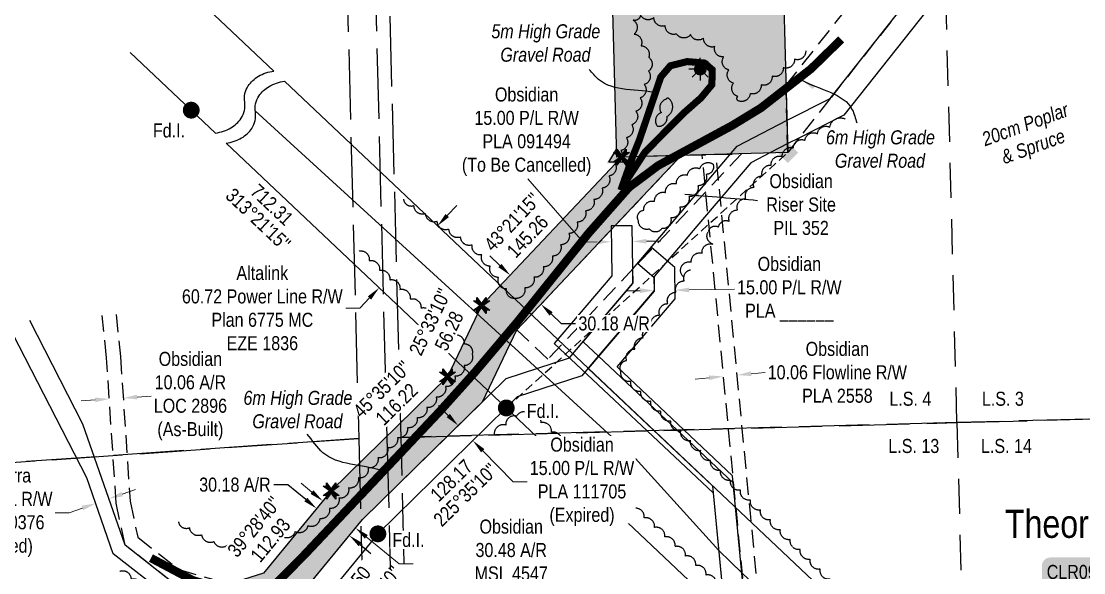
# Model space of a CAD drawing. Extents: x 623434 to 628962, y 5837704 to 5842259.
# Drawn here: x 625629 to 626386, y 5838649 to 5839041 of the extents above; entities that cross this region are included whole.
import ezdxf
from ezdxf.enums import TextEntityAlignment as Align

# ---------------------------------------------------------------- set-up
doc = ezdxf.new("R2010")
doc.units = 0
doc.header["$LTSCALE"] = 5
for name, pattern in [('0', [1, 1, 0]), ('foc-ACCESSROAD', [3.75, 2.5, -1.25]), ('foc-LSD', [8, 5, -3]), ('foc-TIELINE', [1.875, 1.25, -0.625]), ('foc-UNSURVEYED', [12.5, 10, -2.5])]:
    doc.linetypes.add(name, pattern=pattern)
for name, color, linetype, lineweight in [('AS-GENERAL', 48, 'Continuous', 18), ('C-AR-T', 13, 'Continuous', 9), ('C-FLOWLINE-T', 13, 'Continuous', 9), ('C-RW-T', 13, 'Continuous', 9), ('C-WS-T', 13, 'Continuous', 9), ('F-RW-T', 190, 'Continuous', 9)]:
    doc.layers.add(name, color=color, linetype=linetype, lineweight=lineweight)
for name, color, linetype in [('AS-POWER', 104, 'foc-POWER'), ('AS-ROADS', 254, 'Continuous'), ('AS-SURFACE IMPACT', 7, 'Continuous'), ('C-AR', 13, 'foc-ACCESSROAD'), ('C-RW', 13, 'Continuous'), ('C-SYMBOL', 7, 'Continuous'), ('C-WS', 13, 'foc-ACCESSROAD'), ('C-WS-S', 13, 'Continuous'), ('F-RW', 190, 'Continuous'), ('L-BD', 7, 'Continuous'), ('L-MON', 1, 'Continuous'), ('L-SECTION-LSD', 7, 'foc-LSD'), ('L-TIE', 7, 'foc-TIELINE'), ('L-USEC', 7, 'foc-UNSURVEYED'), ('P-PROPOSED', 10, 'Continuous'), ('P-PROPOSED-H', 21, 'Continuous'), ('P-TXT', 4, 'Continuous'), ('T-BUSH', 110, '0'), ('T-BUSH-T', 110, 'Continuous')]:
    doc.layers.add(name, color=color, linetype=linetype)
doc.styles.add('100L', font='ARIALN.TTF', dxfattribs={"height": 11})
doc.styles.add('175L', font='ARIALN.TTF', dxfattribs={"height": 20})
doc.styles.add('80', font='ARIALN.TTF', dxfattribs={"height": 10})
doc.styles.add('80CG', font='ARIALN.TTF', dxfattribs={"height": 10})
doc.styles.add('80L', font='ARIALN.TTF', dxfattribs={"height": 10})
doc.styles.add('80LS', font='ARIALNI.TTF', dxfattribs={"height": 10})
doc.styles.add('foc-LtypeFont', font='ARIALN.TTF', dxfattribs={"height": 7.35})
doc.linetypes.add('foc-POWER', pattern='A,6,-1,["P",foc-LtypeFont,S=0.2,R=0,X=-0.625,Y=-0.75],-1.24,4', length=12.24)
doc.dimstyles.new('Compass 5 000', dxfattribs={"dimscale": 5, "dimtxt": 9, "dimasz": 2, "dimexe": 0.2, "dimexo": 0.0625, "dimgap": 0.5, "dimtad": 0, "dimtih": 1, "dimtoh": 1, "dimzin": 0, "dimdsep": 46, "dimtxsty": '80CG', "dimcen": 0.1, "dimse1": 1, "dimse2": 1, "dimclrd": 256, "dimclrt": 256, "dimaunit": 1, "dimadec": 4, "dimazin": 0, "dimtfac": 0.06, "dimtofl": 0, "dimtmove": 0, "dimatfit": 1, "dimfxl": 0.2, "dimtolj": 1, "dimtzin": 0, "dimlwd": -1, "dimarcsym": 0})

# ---------------------------------------------------------------- blocks, each defined once
blk = doc.blocks.new('*U665')
h = blk.add_hatch(color=255)
edge = h.paths.add_edge_path()
edge.add_line((-146.5, -45.5), (146.5, -45.5))
edge.add_arc((146.5, -39.5), 6, 270, 360)
edge.add_line((152.5, -39.5), (152.5, 38))
edge.add_arc((146.5, 38), 6, 0, 90)
edge.add_line((146.5, 44), (-146.5, 44))
edge.add_arc((-146.5, 38), 6, 90, 180)
edge.add_line((-152.5, 38), (-152.5, -39.5))
edge.add_arc((-146.5, -39.5), 6, 180, 270)
at = {"color": 44, "flags": 128}
blk.add_lwpolyline([(-146.5, -45.5, 3, 3, 0), (146.5, -45.5, 3, 3, 0.414214), (152.5, -39.5, 3, 3, 0), (152.5, 38, 3, 0, 0.414214), (146.5, 44, 0, 0, 0), (-146.5, 44, 0, 0, 0.414214), (-152.5, 38, 0, 0, 0), (-152.5, -39.5, 0, 3, 0.414214)], format="xyseb", close=True, dxfattribs=at)
at = {"color": 44, "style": '80'}
blk.add_attdef('ENTER_TEXT_001', (-35.99, -5), '', height=10, dxfattribs=at)
blk = doc.blocks.new('*D677')
at = {"layer": 'C-FLOWLINE-T', "transparency": 16777216}
for p, q in [((626149.18, 5838790.21), (626159.13, 5838791.16)), ((626119.26, 5838787.34), (626109.3, 5838786.39))]:
    blk.add_line(p, q, dxfattribs=at)
for points in [[(626149.02, 5838791.87), (626149.34, 5838788.55), (626139.22, 5838789.25)], [(626119.1, 5838789), (626119.41, 5838785.68), (626129.21, 5838788.29)]]:
    blk.add_solid(points, dxfattribs=at)
at = {"layer": 'C-FLOWLINE-T', "transparency": 16777216, "insert": (626210.63, 5838791.16), "char_height": 10, "attachment_point": 5, "style": '80CG'}
blk.add_mtext('\\A1;Obsidian\\P10.06 Flowline R/W\\PPLA 2558', dxfattribs=at)
blk = doc.blocks.new('*D681')
at = {"layer": 'C-RW-T', "transparency": 16777216}
for p, q in [((626104.95, 5838849.84), (626137.31, 5838850.3)), ((626069.96, 5838849.35), (626059.96, 5838849.21))]:
    blk.add_line(p, q, dxfattribs=at)
for points in [[(626069.93, 5838851.01), (626069.98, 5838847.68), (626079.96, 5838849.49)], [(626104.92, 5838851.51), (626104.97, 5838848.17), (626094.95, 5838849.7)]]:
    blk.add_solid(points, dxfattribs=at)
at = {"layer": 'C-RW-T', "transparency": 16777216, "insert": (626176.4, 5838850.3), "char_height": 10, "attachment_point": 5, "style": '80CG'}
blk.add_mtext('\\A1;Obsidian\\P15.00 P/L R/W\\PPLA ______', dxfattribs=at)
blk = doc.blocks.new('fdia')
at = {"color": 255, "const_width": 1}
blk.add_lwpolyline([(-0.5, 0, 1), (0.5, 0, 1)], format="xyb", close=True, dxfattribs=at)
blk = doc.blocks.new('Fdiaa')
blk.add_blockref('fdia', (0, 0))
blk = doc.blocks.new('fdib')
at = {"color": 1, "const_width": 1.6}
blk.add_lwpolyline([(-0.4, 0, 1), (0.4, 0, 1)], format="xyb", close=True, dxfattribs=at)
at = {"color": 1}
blk.add_circle((0, 0), 0.8, dxfattribs=at)
blk = doc.blocks.new('Fdibb')
blk.add_blockref('fdib', (0, 0))
blk = doc.blocks.new('fdicc')
for name in ['Fdibb', 'Fdiaa']:
    blk.add_blockref(name, (0, 0))
blk = doc.blocks.new('FDI')
blk.add_blockref('fdicc', (0, 0))
blk = doc.blocks.new('TRIA')
blk.add_hatch(color=255).paths.add_polyline_path([(-0.04, 1.52), (-1.47, -0.87), (1.39, -0.87)])
blk = doc.blocks.new('TRIAA')
blk.add_blockref('TRIA', (0, 0))
blk = doc.blocks.new('TRIB')
at = {"color": 1}
blk.add_lwpolyline([(-1.12, -0.67), (-0.04, 1.13), (1.04, -0.67)], close=True, dxfattribs=at)
blk = doc.blocks.new('TRIBB')
blk.add_blockref('TRIB', (0, 0))
blk = doc.blocks.new('TRICC')
for name in ['TRIAA', 'TRIBB']:
    blk.add_blockref(name, (0, 0))
blk = doc.blocks.new('plspike')
blk.add_blockref('TRICC', (0, 0))
blk = doc.blocks.new('SMONA')
blk.add_hatch(color=255).paths.add_polyline_path([(0, -1.49), (1.49, 0), (0, 1.49), (-1.49, 0)])
blk = doc.blocks.new('SMONAA')
blk.add_blockref('SMONA', (0, 0))
blk = doc.blocks.new('SMONB')
at = {"color": 1}
blk.add_solid([(0, 1.2), (1.2, 0), (-1.2, 0), (0, -1.2)], dxfattribs=at)
blk = doc.blocks.new('SMONBB')
blk.add_blockref('SMONB', (0, 0))
blk = doc.blocks.new('SMONCC')
for name in ['SMONAA', 'SMONBB']:
    blk.add_blockref(name, (0, 0))
blk = doc.blocks.new('FDIBAR')
blk.add_blockref('SMONCC', (0, 0))
blk = doc.blocks.new('GAS')
h = blk.add_hatch(color=255)
h.dxf.hatch_style = 1
edge = h.paths.add_edge_path()
edge.add_arc((0, 0), 0.9, 0, 360)
for p, q in [((0, 0.81), (0, 1.62)), ((-0.81, 0), (-1.62, 0)), ((-0.57, 0.57), (-1.14, 1.14)), ((0.57, 0.57), (1.14, 1.14)), ((1.62, 0), (0.81, 0)), ((-0.57, -0.57), (-1.14, -1.14)), ((0, -0.81), (0, -1.62)), ((1.14, -1.14), (0.57, -0.57))]:
    blk.add_line(p, q)
blk.add_circle((0, 0), 0.8)
blk = doc.blocks.new('*D692')
at = {"layer": 'F-RW-T', "transparency": 16777216}
for p, q in [((625932.5, 5838902.83), (625939.36, 5838910.1)), ((625877.1, 5838844.15), (625870.23, 5838836.88)), ((625870.23, 5838836.88), (625860.23, 5838836.88))]:
    blk.add_line(p, q, dxfattribs=at)
for points in [[(625931.29, 5838903.97), (625933.71, 5838901.68), (625925.63, 5838895.56)], [(625875.89, 5838845.29), (625878.31, 5838843.01), (625883.96, 5838851.42)]]:
    blk.add_solid(points, dxfattribs=at)
at = {"layer": 'F-RW-T', "transparency": 16777216, "insert": (625800.69, 5838836.88), "char_height": 10, "attachment_point": 5, "style": '80CG', "bg_fill": 3, "box_fill_scale": 1.1, "bg_fill_color": 256, "bg_fill_true_color": 13158600, "bg_fill_transparency": 0}
blk.add_mtext('\\A1;Altalink\\P60.72 Power Line R/W\\PPlan 6775 MC\\PEZE 1836', dxfattribs=at)
blk = doc.blocks.new('*D694')
at = {"layer": 'C-AR-T', "transparency": 16777216}
for p, q in [((625711.51, 5838773.6), (625721.49, 5838774.26)), ((625681.58, 5838771.59), (625671.6, 5838770.93))]:
    blk.add_line(p, q, dxfattribs=at)
for points in [[(625711.4, 5838775.26), (625711.62, 5838771.93), (625701.53, 5838772.93)], [(625681.47, 5838773.26), (625681.69, 5838769.93), (625691.56, 5838772.26)]]:
    blk.add_solid(points, dxfattribs=at)
at = {"layer": 'C-AR-T', "transparency": 16777216, "insert": (625749.42, 5838774.26), "char_height": 10, "attachment_point": 5, "style": '80CG', "bg_fill": 3, "box_fill_scale": 1.1, "bg_fill_color": 256, "bg_fill_true_color": 13158600, "bg_fill_transparency": 0}
blk.add_mtext('\\A1;Obsidian\\P10.06 A/R\\PLOC 2896\\P(As-Built)', dxfattribs=at)
blk = doc.blocks.new('*D695')
at = {"layer": 'F-RW-T', "transparency": 16777216}
for p, q in [((625700.73, 5838704.46), (625710.17, 5838707.76)), ((625662.97, 5838691.27), (625652.97, 5838691.27)), ((625672.41, 5838694.57), (625662.97, 5838691.27))]:
    blk.add_line(p, q, dxfattribs=at)
for points in [[(625700.18, 5838706.03), (625701.28, 5838702.89), (625691.29, 5838701.16)], [(625671.86, 5838696.15), (625672.96, 5838693), (625681.85, 5838697.87)]]:
    blk.add_solid(points, dxfattribs=at)
at = {"layer": 'F-RW-T', "transparency": 16777216, "insert": (625613.89, 5838691.27), "char_height": 10, "attachment_point": 5, "style": '80CG'}
blk.add_mtext('\\A1;Bonterra\\P10.00 P/L R/W\\PPLA 110376\\P(Expired)', dxfattribs=at)
blk = doc.blocks.new('*D737')
at = {"layer": 'C-RW-T', "transparency": 16777216}
for p, q in [((625933.26, 5838760.45), (625926.26, 5838767.6)), ((625957.81, 5838735.39), (625979.51, 5838713.24)), ((625979.51, 5838713.24), (625989.51, 5838713.24))]:
    blk.add_line(p, q, dxfattribs=at)
for points in [[(625934.45, 5838761.62), (625932.07, 5838759.29), (625940.26, 5838753.31)], [(625959, 5838736.56), (625956.62, 5838734.23), (625950.82, 5838742.53)]]:
    blk.add_solid(points, dxfattribs=at)
at = {"layer": 'C-RW-T', "transparency": 16777216, "insert": (626028.6, 5838713.24), "char_height": 10, "attachment_point": 5, "style": '80CG', "bg_fill": 3, "box_fill_scale": 1.1, "bg_fill_color": 256, "bg_fill_true_color": 13158600, "bg_fill_transparency": 0}
blk.add_mtext('\\A1;Obsidian\\P15.00 P/L R/W\\PPLA 111705\\P(Expired)', dxfattribs=at)
blk = doc.blocks.new('TEMP')
h = blk.add_hatch(color=255)
h.dxf.hatch_style = 1
h.paths.add_polyline_path([(0, 0.25), (-0.67, 1.15), (-0.67, 0.67), (-1.15, 0.67), (-0.25, 0), (-1.15, -0.67), (-0.67, -0.67), (-0.67, -1.15), (0, -0.25), (0.67, -1.15), (0.67, -0.67), (1.15, -0.67), (0.25, 0), (1.15, 0.67), (0.67, 0.67), (0.67, 1.15)])
h.paths.add_polyline_path([(0.57, 0.85), (0.57, 0.57), (0.85, 0.57), (0.08, 0), (0.85, -0.57), (0.57, -0.57), (0.57, -0.85), (0, -0.08), (-0.57, -0.85), (-0.57, -0.57), (-0.85, -0.57), (-0.08, 0), (-0.85, 0.57), (-0.57, 0.57), (-0.57, 0.85), (0, 0.08)], flags=16)
h = blk.add_hatch(color=1)
h.dxf.hatch_style = 1
h.paths.add_polyline_path([(0, 0.08), (-0.57, 0.85), (-0.57, 0.57), (-0.85, 0.57), (-0.08, 0), (-0.85, -0.57), (-0.57, -0.57), (-0.57, -0.85), (0, -0.08), (0.57, -0.85), (0.57, -0.57), (0.85, -0.57), (0.08, 0), (0.85, 0.57), (0.57, 0.57), (0.57, 0.85)])
at = {"color": 1}
for p, q in [((-0.08, 0), (0.08, 0)), ((0, 0.08), (0, -0.08))]:
    blk.add_line(p, q, dxfattribs=at)
at = {"color": 255, "flags": 128}
blk.add_lwpolyline([(-0.25, 0), (-1.15, 0.67), (-0.67, 0.67), (-0.67, 1.15), (0, 0.25), (0.67, 1.15), (0.67, 0.67), (1.15, 0.67), (0.25, 0), (1.15, -0.67), (0.67, -0.67), (0.67, -1.15), (0, -0.25), (-0.67, -1.15), (-0.67, -0.67), (-1.15, -0.67)], close=True, dxfattribs=at)
at = {"color": 1, "flags": 128}
blk.add_lwpolyline([(-0.08, 0), (-0.85, 0.57), (-0.57, 0.57), (-0.57, 0.85), (0, 0.08), (0.57, 0.85), (0.57, 0.57), (0.85, 0.57), (0.08, 0), (0.85, -0.57), (0.57, -0.57), (0.57, -0.85), (0, -0.08), (-0.57, -0.85), (-0.57, -0.57), (-0.85, -0.57)], close=True, dxfattribs=at)
blk = doc.blocks.new('*D740')
at = {"layer": 'P-TXT', "transparency": 16777216}
for p, q in [((625970.1, 5838867.24), (625962.83, 5838874.1)), ((626006.58, 5838832.8), (626013.85, 5838825.93)), ((626013.85, 5838825.93), (626023.85, 5838825.93))]:
    blk.add_line(p, q, dxfattribs=at)
for points in [[(625971.24, 5838868.45), (625968.96, 5838866.02), (625977.37, 5838860.37)], [(626007.72, 5838834.01), (626005.43, 5838831.59), (625999.31, 5838839.66)]]:
    blk.add_solid(points, dxfattribs=at)
at = {"layer": 'P-TXT', "transparency": 16777216, "insert": (626051.51, 5838825.93), "char_height": 10, "attachment_point": 5, "style": '80CG', "bg_fill": 3, "box_fill_scale": 1.1, "bg_fill_color": 256, "bg_fill_true_color": 13158600, "bg_fill_transparency": 0}
blk.add_mtext('\\A1;30.18 A/R', dxfattribs=at)
blk = doc.blocks.new('*D741')
at = {"layer": 'P-TXT', "transparency": 16777216}
for p, q in [((625818.84, 5838711.17), (625808.84, 5838711.17)), ((625831.71, 5838700.56), (625818.84, 5838711.17)), ((625870.43, 5838668.67), (625878.15, 5838662.31))]:
    blk.add_line(p, q, dxfattribs=at)
for points in [[(625832.77, 5838701.85), (625830.65, 5838699.28), (625839.43, 5838694.2)], [(625871.49, 5838669.96), (625869.37, 5838667.38), (625862.71, 5838675.03)]]:
    blk.add_solid(points, dxfattribs=at)
at = {"layer": 'P-TXT', "transparency": 16777216, "insert": (625781.17, 5838711.17), "char_height": 10, "attachment_point": 5, "style": '80CG'}
blk.add_mtext('\\A1;30.18 A/R', dxfattribs=at)
blk = doc.blocks.new('*D743')
at = {"layer": 'C-AR-T', "transparency": 16777216}
for p, q in [((625836.1, 5838705.91), (625828.38, 5838712.26)), ((625874.84, 5838674.04), (625898.19, 5838654.84)), ((625898.19, 5838654.84), (625908.19, 5838654.84))]:
    blk.add_line(p, q, dxfattribs=at)
for points in [[(625837.16, 5838707.19), (625835.05, 5838704.62), (625843.83, 5838699.55)], [(625875.9, 5838675.33), (625873.78, 5838672.76), (625867.11, 5838680.4)]]:
    blk.add_solid(points, dxfattribs=at)
at = {"layer": 'C-AR-T', "transparency": 16777216, "insert": (625978.13, 5838654.84), "char_height": 10, "attachment_point": 5, "style": '80CG'}
blk.add_mtext('\\A1;Obsidian\\P30.48 A/R\\PMSL 4547\\P(Expired, To be Cancelled)', dxfattribs=at)

msp = doc.modelspace()

# ---------------------------------------------------------------- hatches: boundary and pattern name
at = {"layer": 'P-PROPOSED-H'}
h = msp.add_hatch(color=256, dxfattribs=at)
h.dxf.hatch_style = 1
h.paths.add_polyline_path([(626050.19, 5839066.038), (626172.05, 5839069.454), (626175.248, 5838947.721), (626053.416, 5838944.303)])
h = msp.add_hatch(color=256, dxfattribs=at)
h.dxf.hatch_style = 1
h.paths.add_polyline_path([(625791.417, 5838636.605), (625823.638, 5838627.587), (625872.022, 5838686.329), (625957.665, 5838770.237), (625982.192, 5838821.537), (626099.314, 5838945.591), (626056.702, 5838944.395), (625957.016, 5838838.81), (625932.749, 5838788.055), (625849.762, 5838706.749), (625801.453, 5838648.098), (625777.487, 5838640.59)])

# ---------------------------------------------------------------- linework, layer by layer
at = {"layer": 'AS-POWER', "flags": 128}
for points in [[(625795.622, 5838977.511), (626066.521, 5838730.102)], [(626066.521, 5838730.102), (626126.075, 5838664.281), (626134.354, 5838656.366), (626142.648, 5838648.518), (626147.256, 5838643.861), (626201.134, 5838593.419), (626344.475, 5838467.409)]]:
    msp.add_lwpolyline(points, dxfattribs=at)
at = {"layer": 'AS-ROADS', "flags": 128}
for points, const_width in [([(626213.384, 5839028.284), (626191.888, 5839007.322), (626156.195, 5838979.498), (626135.748, 5838967.03), (626082.86, 5838938.427), (626062.164, 5838922.97), (626033.329, 5838890.323), (625982.488, 5838827.053), (625952.079, 5838791.111), (625927.383, 5838763.621), (625829.971, 5838660.442), (625810.111, 5838640.532), (625800.394, 5838636.3), (625787.479, 5838635.193), (625767.31, 5838638.334), (625751.186, 5838643.113), (625721.304, 5838658.947)], 5.998), ([(626056.277, 5838920.864), (626064.642, 5838944.647), (626069.326, 5838956.178), (626084.768, 5839001.543), (626091.556, 5839009.464), (626103.645, 5839012.474), (626115.851, 5839011.465), (626121.345, 5839006.71), (626121.225, 5838996.043), (626113.381, 5838986.601), (626101.012, 5838975.743), (626073.44, 5838947.936), (626059.339, 5838926.299)], 4.998)]:
    msp.add_lwpolyline(points, dxfattribs=dict(at, const_width=const_width))
at = {"layer": 'C-AR'}
msp.add_lwpolyline([(626183.116, 5838957.897), (626175.248, 5838947.721), (626173.993, 5838995.496), (626580.904, 5839509.026), (626628.337, 5839568.909), (626659.35, 5839608.018), (626679.887, 5839584.86), (626670.798, 5839573.416), (626668.03, 5839569.967), (626205.442, 5838986.074), (626183.116, 5838957.897)], close=True, dxfattribs=at)
at = {"layer": 'C-AR', "flags": 128}
msp.add_lwpolyline([(626188.52, 5838274.627), (626184.195, 5838320.043), (626148.652, 5838690.879), (626124.173, 5838946.289), (626114.094, 5838946.007), (626138.638, 5838689.919), (626174.181, 5838319.084), (626178.472, 5838274.293)], close=True, dxfattribs=at)
at = {"layer": 'C-AR'}
for points in [[(625997.927, 5838178.967), (625992.501, 5838251.076), (625969.069, 5838378.791), (625939.311, 5838458.002), (625889.893, 5838549.768), (625857.503, 5838590.862), (625824.039, 5838617.028), (625736.691, 5838641.638), (625702.827, 5838668.13), (625696.525, 5838698.005), (625689.596, 5838801.638), (625686.537, 5838831.607)], [(625696.515, 5838832.298), (625699.558, 5838802.479), (625706.452, 5838699.377), (625711.855, 5838673.763), (625741.299, 5838650.726), (625828.646, 5838626.116), (625864.608, 5838597.995), (625898.282, 5838555.273), (625948.432, 5838462.148), (625978.74, 5838381.472), (626002.429, 5838252.356), (626007.82, 5838180.717)]]:
    msp.add_lwpolyline(points, dxfattribs=at)
at = {"layer": 'C-RW'}
for points in [[(625412.392, 5838191.988), (625758.654, 5838551.047), (625812.426, 5838614.241), (625820.462, 5838623.686), (625871.992, 5838686.326), (625974.467, 5838786.91), (626019.747, 5838801.6), (626029.617, 5838813.412), (626065.025, 5838854.82), (626064.863, 5838864.845), (626065.145, 5838865.176), (626098.944, 5838904.902), (626107.873, 5838915.573), (626109.918, 5838917.8), (626134.987, 5838947.267), (626139.32, 5838952.359), (626174.888, 5838970.796), (626205.441, 5838986.077), (626668.03, 5839569.967)], [(626681.254, 5839561.616), (626215.206, 5838974.263), (626183.115, 5838957.898), (626175.237, 5838954.169), (626162.998, 5838947.793), (626148.866, 5838940.431), (626110.365, 5838895.178), (626101.428, 5838884.673), (626079.952, 5838859.432), (626080.114, 5838849.386), (626038.976, 5838801.276), (626028.399, 5838788.647), (625982.474, 5838773.708), (625974.607, 5838765.844), (625883.087, 5838676.178), (625831.927, 5838614.066), (625823.828, 5838604.519), (625769.772, 5838540.965), (625415.794, 5838174.49)]]:
    msp.add_lwpolyline(points, dxfattribs=at)
at = {"layer": 'C-RW', "flags": 128}
for points in [[(626204.762, 5837848.295), (626200.328, 5838038.202), (626215.339, 5838037.678), (626224.904, 5838139.872), (626184.953, 5838206.674), (626178.475, 5838274.269), (626136.471, 5838712.525), (626040.45, 5838802.704), (626029.508, 5838812.981), (626064.891, 5838854.381), (626064.785, 5838864.753), (626064.31, 5838895.617), (626049.317, 5838895.406), (626049.818, 5838859.824), (626008.813, 5838811.846), (626122.085, 5838705.465), (626170.349, 5838201.879), (626200.836, 5838150.902), (626190.321, 5838038.554), (626191.236, 5837998.466), (626194.756, 5837848.029)], [(626142.631, 5838203.018), (626178.464, 5838274.377), (626135.995, 5838717.497), (626053.709, 5838795.139), (626095.036, 5838843.494), (626094.72, 5838865.959), (626078.161, 5838880.105), (626068.422, 5838868.704), (626079.822, 5838858.965), (626079.964, 5838848.937), (626033.036, 5838794.029), (626121.606, 5838710.458), (626163.126, 5838277.246), (626128.463, 5838208.219)]]:
    msp.add_lwpolyline(points, dxfattribs=at)
at = {"layer": 'C-RW-T'}
for p, q in [((626029.484, 5838883.891), (625989.938, 5838928.995)), ((626039.48, 5838884.032), (626029.484, 5838883.891)), ((626074.492, 5838884.525), (626084.487, 5838884.666))]:
    msp.add_line(p, q, dxfattribs=at)
for points in [[(626039.456, 5838885.698), (626039.503, 5838882.366), (626049.475, 5838884.173)], [(626074.469, 5838886.191), (626074.515, 5838882.859), (626064.497, 5838884.384)]]:
    msp.add_solid(points, dxfattribs=at)
at = {"layer": 'C-WS', "flags": 128}
msp.add_lwpolyline([(626004.347, 5838800.62), (625982.192, 5838821.537), (626099.314, 5838945.591), (626142.358, 5838946.798), (626004.347, 5838800.62)], close=True, dxfattribs=at)
at = {"layer": 'F-RW', "flags": 128}
for points in [[(625740.704, 5839070.155), (625808.945, 5839005.726)], [(625767.276, 5838961.591), (625706.479, 5839018.991)], [(625816.59, 5838998.508), (626821.257, 5838049.976)], [(626823.526, 5837964.357), (625974.607, 5838765.844), (625774.921, 5838954.373)]]:
    msp.add_lwpolyline(points, dxfattribs=at)
for points in [[(625767.276, 5838961.591, 0.0981962), (625778.296, 5838965.327, 0.1150249), (625785.579, 5838972.136, 0.1891018), (625788.111, 5838983.658, -0.1891018), (625790.642, 5838995.181, -0.1150249), (625797.925, 5839001.989, -0.0981962), (625808.945, 5839005.726)], [(625774.921, 5838954.373, 0.0981962), (625785.941, 5838958.11, 0.1150249), (625793.224, 5838964.918, 0.1891018), (625795.756, 5838976.44, -0.1891018), (625798.287, 5838987.963, -0.1150249), (625805.57, 5838994.771, -0.0981962), (625816.59, 5838998.508)]]:
    msp.add_lwpolyline(points, format="xyb", dxfattribs=at)
at = {"layer": 'F-RW'}
for points in [[(626244.903, 5837849.362), (626241.376, 5837999.608), (626241.072, 5838009.641), (626201.563, 5838008.71), (626200.995, 5838008.697), (626191, 5838008.461), (626186.862, 5838008.363), (626176.816, 5838008.107), (626149.827, 5838053.158), (626062.578, 5838089.752), (626028.941, 5838112.877), (626008.394, 5838141.886), (625997.927, 5838178.967), (625992.501, 5838251.076), (625969.069, 5838378.791), (625939.311, 5838458.002), (625889.893, 5838549.768), (625857.503, 5838590.862), (625824.039, 5838617.028), (625736.691, 5838641.638), (625702.827, 5838668.13), (625672.756, 5838754.242), (625634.877, 5838828.032)], [(626234.865, 5837849.095), (626231.312, 5837999.379), (626201.798, 5837998.713), (626201.228, 5837998.699), (626191.236, 5837998.466), (626187.108, 5837998.366), (626171.237, 5837997.961), (626142.934, 5838045.205), (626057.912, 5838080.865), (626021.816, 5838105.642), (625999.241, 5838137.513), (625988.034, 5838177.217), (625982.573, 5838249.795), (625959.397, 5838376.11), (625930.191, 5838453.855), (625881.504, 5838544.262), (625850.397, 5838583.729), (625819.433, 5838607.94), (625732.084, 5838632.551), (625694.357, 5838662.064), (625675.499, 5838716.066), (625618.601, 5838826.905)]]:
    msp.add_lwpolyline(points, dxfattribs=at)
at = {"layer": 'L-SECTION-LSD'}
for q in [(626275.025, 5839559.512), (626317.195, 5837951.271)]:
    msp.add_line((626295.89, 5838755.397), q, dxfattribs=at)
at = {"layer": 'L-TIE'}
msp.add_line((625974.607, 5838765.844), (626175.248, 5838947.721), dxfattribs=at)
at = {"layer": 'L-USEC'}
for p, q in [((625859.017, 5839146.126), (625869.414, 5838744.06)), ((625879.12, 5839146.645), (625889.517, 5838744.58)), ((625899.568, 5838744.862), (625889.172, 5839146.927)), ((626702.274, 5838766.198), (626295.89, 5838755.397)), ((626295.89, 5838755.397), (626702.274, 5838766.198)), ((626295.89, 5838755.397), (625899.568, 5838744.862)), ((625899.568, 5838744.862), (626295.89, 5838755.397)), ((626295.89, 5838755.397), (626295.89, 5838755.397)), ((625869.414, 5838744.06), (625463.865, 5838715.991)), ((625463.865, 5838715.991), (625869.414, 5838744.06)), ((625869.414, 5838744.06), (625879.81, 5838341.996)), ((625889.517, 5838744.58), (625899.913, 5838342.516)), ((625909.965, 5838342.798), (625899.568, 5838744.862))]:
    msp.add_line(p, q, dxfattribs=at)
at = {"layer": 'P-PROPOSED', "flags": 128}
for points in [[(626050.19, 5839066.038), (626172.05, 5839069.454), (626175.248, 5838947.721), (626053.416, 5838944.303)], [(625791.417, 5838636.605), (625823.638, 5838627.587), (625872.022, 5838686.329), (625957.665, 5838770.237), (625982.192, 5838821.537), (626099.314, 5838945.591), (626056.702, 5838944.395), (625957.016, 5838838.81), (625932.749, 5838788.055), (625849.762, 5838706.749), (625801.453, 5838648.098), (625777.487, 5838640.59)]]:
    msp.add_lwpolyline(points, close=True, dxfattribs=at)
at = {"layer": 'T-BUSH', "flags": 128}
for points in [[(626188.097, 5839020.102, -0.5205671), (626180.106, 5839014.097, -0.5205671), (626172.114, 5839008.092, -0.5205671), (626164.17, 5839002.025, -0.5205671), (626156.317, 5838995.84, -0.5205671), (626148.464, 5838989.655, -0.5205671), (626139.852, 5838984.597, -0.5205671), (626139.667, 5838987.62, -0.5205671), (626136.568, 5838997.124, -0.5205671), (626133.246, 5839006.548, -0.5205671), (626129.562, 5839015.841, -0.5205671), (626123.171, 5839023.1, -0.5205671), (626115.274, 5839029.229, -0.5205671), (626106.004, 5839031.658, -0.5205671), (626096.02, 5839032.164, -0.5205671), (626087.919, 5839037.959, -0.5205671), (626079.861, 5839043.875, -0.5205671), (626070.264, 5839045.86, -0.5205671), (626065.039, 5839042.037, -0.5205671), (626065.663, 5839032.06, -0.5205671), (626070.673, 5839023.705, -0.5205671), (626076.156, 5839015.513, -0.5205671), (626075.988, 5839005.688, -0.5205671), (626073.004, 5838996.147, -0.5205671), (626070.021, 5838986.606, -0.5205671), (626067.037, 5838977.065, -0.5205671), (626064.053, 5838967.525, -0.5205671), (626060.283, 5838958.277, -0.5205671), (626056.296, 5838949.11, -0.5205671), (626052.168, 5838940.008, -0.5205671), (626047.889, 5838930.973, -0.5205671), (626042.92, 5838922.351, -0.5205671), (626036.992, 5838914.302, -0.5205671), (626031.065, 5838906.253, -0.5205671), (626025.147, 5838898.196, -0.5205671), (626019.258, 5838890.118, -0.5205671), (626013.368, 5838882.041, -0.5205671), (626007.479, 5838873.964, -0.5205671), (626000.958, 5838866.393, -0.5205671), (625994.355, 5838858.888, -0.5205671), (625987.751, 5838851.383, -0.5205671), (625981.148, 5838843.878, -0.5205671), (625974.728, 5838850.54, -0.5205671), (625969.128, 5838858.818, -0.5205671), (625963.136, 5838866.82, -0.5205671), (625957.145, 5838874.821, -0.5205671), (625950.356, 5838881.982, -0.5205671), (625942.046, 5838887.538, -0.5205671), (625933.735, 5838893.094, -0.5205671), (625925.425, 5838898.65, -0.5205671), (625917.115, 5838904.206, -0.5205671), (625908.805, 5838909.761, -0.5205671), (625901.6, 5838914.578, -0.5205671)], [(626101.176, 5838858.974, -0.815045), (626106.513, 5838869.669, -0.5205671), (626114.157, 5838876.111, -0.5205671), (626121.801, 5838882.553, -0.5205671), (626118.897, 5838891.732, -0.5205671), (626125.965, 5838894.661, -0.5205671), (626133.615, 5838898.743, -0.5205671), (626139.487, 5838906.833, -0.5205671), (626145.36, 5838914.923, -0.5205671), (626151.232, 5838923.012, -0.5205671), (626157.105, 5838931.102, -0.5205671), (626163.376, 5838938.804, -0.5205671), (626171.3, 5838944.898, -0.5205671), (626179.223, 5838950.993, -0.5205671), (626187.527, 5838956.493, -0.5205671), (626196.384, 5838961.128, -0.5205671), (626205.241, 5838965.763, -0.5205671), (626216.31, 5838971.556, -0.5205671)], [(625869.623, 5838877.579, -0.5205671), (625876.92, 5838870.746, -0.5205671), (625884.216, 5838863.913, -0.5205671), (625891.513, 5838857.081, -0.5205671), (625898.81, 5838850.248, -0.5205671), (625906.12, 5838843.431, -0.5205671), (625913.805, 5838837.038, -0.5205671), (625921.491, 5838830.645, -0.5205671), (625929.176, 5838824.253, -0.5205671), (625936.861, 5838817.86, -0.5205671), (625944.546, 5838811.467, -0.5205671), (625950.253, 5838804.158, -0.5205671), (625944.601, 5838795.964, -0.5205671), (625937.953, 5838788.499, -0.5205671), (625931.305, 5838781.034, -0.5205671), (625924.657, 5838773.568, -0.5205671), (625918.008, 5838766.103, -0.5205671), (625911.055, 5838758.923, -0.5205671), (625904.071, 5838751.77, -0.5205671), (625897.088, 5838744.617, -0.5205671), (625890.105, 5838737.465, -0.5205671), (625883.122, 5838730.312, -0.5205671), (625876.138, 5838723.159, -0.5205671), (625869.155, 5838716.006, -0.5205671), (625862.172, 5838708.854, -0.5205671), (625855.309, 5838701.586, -0.5205671), (625848.474, 5838694.291, -0.5205671), (625841.639, 5838686.997, -0.5205671), (625833.096, 5838681.911, -0.5205671), (625824.031, 5838677.764, -0.5205671), (625814.637, 5838674.347, -0.5205671), (625805.242, 5838670.93, -0.5205671), (625795.463, 5838669.309, -0.5205671), (625785.494, 5838668.575, -0.5205671), (625775.524, 5838667.842, -0.5205671), (625766.335, 5838670.606, -0.5205671), (625757.621, 5838675.505, -0.5205671), (625748.907, 5838680.404, -0.5205671), (625741.147, 5838684.766, -0.5205671)], [(626347.545, 5838503.266, -0.5205671), (626340.444, 5838510.302, -0.5205671), (626333.342, 5838517.337, -0.5205671), (626326.24, 5838524.372, -0.5205671), (626319.139, 5838531.407, -0.5205671), (626312.037, 5838538.443, -0.5205671), (626304.935, 5838545.478, -0.5205671), (626297.834, 5838552.513, -0.5205671), (626290.732, 5838559.549, -0.5205671), (626283.63, 5838566.584, -0.5205671), (626276.529, 5838573.619, -0.5205671), (626269.427, 5838580.654, -0.5205671), (626262.325, 5838587.69, -0.5205671), (626255.224, 5838594.725, -0.5205671), (626248.122, 5838601.76, -0.5205671), (626241.02, 5838608.796, -0.5205671), (626233.919, 5838615.831, -0.5205671), (626226.817, 5838622.866, -0.5205671), (626219.715, 5838629.901, -0.5205671), (626212.614, 5838636.937, -0.5205671), (626205.512, 5838643.972, -0.5205671), (626198.41, 5838651.007, -0.5205671), (626191.309, 5838658.043, -0.5205671), (626184.207, 5838665.078, -0.5205671), (626177.105, 5838672.113, -0.5205671), (626170.004, 5838679.148, -0.5205671), (626162.902, 5838686.184, -0.5205671), (626155.8, 5838693.219, -0.5205671), (626148.699, 5838700.254, -0.5205671), (626141.597, 5838707.29, -0.5205671), (626134.495, 5838714.325, -0.5205671), (626127.394, 5838721.36, -0.5205671), (626120.292, 5838728.395, -0.5205671), (626113.19, 5838735.431, -0.5205671), (626106.089, 5838742.466, -0.5205671), (626098.987, 5838749.501, -0.5205671), (626091.885, 5838756.537, -0.5205671), (626084.784, 5838763.572, -0.5205671), (626077.682, 5838770.607, -0.5205671), (626070.58, 5838777.642, -0.5205671), (626063.479, 5838784.678, -0.5205671), (626056.377, 5838791.713, -0.5205671), (626060.4, 5838799.656, -0.5205671), (626066.267, 5838807.749, -0.5205671), (626072.135, 5838815.842, -0.5205671), (626078.003, 5838823.935, -0.5205671), (626083.87, 5838832.028, -0.5205671), (626089.738, 5838840.122, -0.5205671), (626095.606, 5838848.215, -0.5205671), (626101.473, 5838856.308, -0.4451931), (626105.862, 5838864.244, -0.4451931)], [(626363.708, 5838413.089, 0.5205671), (626356.502, 5838420.018, 0.5205671), (626349.296, 5838426.946, 0.5205671), (626342.09, 5838433.874, 0.5205671), (626334.884, 5838440.803, 0.5205671), (626327.678, 5838447.731, 0.5205671), (626320.472, 5838454.659, 0.5205671), (626313.266, 5838461.588, 0.5205671), (626306.06, 5838468.516, 0.5205671), (626298.854, 5838475.444, 0.5205671), (626291.648, 5838482.373, 0.5205671), (626284.442, 5838489.301, 0.5205671), (626277.236, 5838496.23, 0.5205671), (626270.03, 5838503.158, 0.5205671), (626262.824, 5838510.086, 0.5205671), (626255.618, 5838517.015, 0.5205671), (626248.412, 5838523.943, 0.5205671), (626241.206, 5838530.871, 0.5205671), (626234, 5838537.8, 0.5205671), (626226.794, 5838544.728, 0.5205671), (626219.588, 5838551.657, 0.5205671), (626212.382, 5838558.585, 0.5205671), (626205.101, 5838565.434, 0.5205671), (626197.758, 5838572.217, 0.5205671), (626190.416, 5838579.001, 0.5205671), (626183.073, 5838585.784, 0.5205671), (626175.73, 5838592.568, 0.5205671), (626168.388, 5838599.351, 0.5205671), (626161.045, 5838606.135, 0.5205671), (626153.703, 5838612.918, 0.5205671), (626146.36, 5838619.702, 0.5205671), (626139.018, 5838626.485, 0.5205671), (626131.675, 5838633.269, 0.5205671), (626124.333, 5838640.052, 0.5205671), (626116.99, 5838646.836, 0.5205671), (626109.648, 5838653.619, 0.5205671), (626102.303, 5838660.4, 0.5205671), (626094.955, 5838667.178, 0.5205671), (626087.607, 5838673.956, 0.5205671), (626080.259, 5838680.734, 0.5205671), (626072.912, 5838687.512, 0.5205671), (626065.564, 5838694.289, 0.5205671), (626058.216, 5838701.067, 0.5205671), (626050.868, 5838707.845, 0.5205671), (626043.52, 5838714.623, 0.5205671), (626036.172, 5838721.401, 0.5205671), (626028.825, 5838728.178, 0.5205671), (626021.477, 5838734.956, 0.5205671), (626014.129, 5838741.734, 0.5205671), (626006.781, 5838748.512, 0.5205671), (625999.433, 5838755.29, 0.5205671), (625991.726, 5838761.091, 0.5205671), (625982.004, 5838759.996, 0.5205671), (625974.257, 5838753.677, 0.5205671), (625966.021, 5838746.96, 0.5205671)], [(625699, 5838649.601, -0.5205671), (625707.14, 5838643.799, -0.5205671), (625715.281, 5838637.996, -0.5205671), (625723.421, 5838632.194, -0.5205671), (625731.234, 5838626.007, -0.5205671), (625727.696, 5838617.868, -0.5205671), (625722.176, 5838609.534, -0.5205671), (625718.837, 5838600.331, -0.5205671), (625720.29, 5838591.404, -0.5205671), (625727.013, 5838584.006, -0.5205671), (625725.014, 5838574.512, -0.5205671), (625719.458, 5838566.651, -0.5205671), (625712.1, 5838559.885, -0.5205671), (625705.484, 5838552.391, -0.5205671), (625698.868, 5838544.898, -0.5205671), (625692.252, 5838537.404, -0.5205671), (625685.636, 5838529.91, -0.5205671), (625679.02, 5838522.416, -0.5205671), (625672.192, 5838515.129, -0.5205671), (625664.876, 5838508.317, -0.5205671), (625657.56, 5838501.505, -0.5205671), (625650.244, 5838494.693, -0.5205671), (625642.928, 5838487.881, -0.5205671), (625635.613, 5838481.068, -0.5205671), (625628.818, 5838473.736, -0.5205671), (625622.028, 5838466.4, -0.5205671), (625615.237, 5838459.064, -0.5205671), (625610.848, 5838450.894, -0.5205671), (625602.588, 5838450.16, -0.5205671), (625595.674, 5838443.96, -0.5205671), (625589.021, 5838436.5, -0.5205671), (625582.367, 5838429.04, -0.5205671), (625575.713, 5838421.58, -0.5205671), (625569.062, 5838414.117, -0.5205671), (625562.675, 5838406.427, -0.5205671), (625556.289, 5838398.737, -0.5205671), (625549.902, 5838391.047, -0.5205671), (625543.347, 5838383.506, -0.5205671), (625536.482, 5838376.24, -0.5205671), (625529.617, 5838368.973, -0.5205671), (625522.752, 5838361.707, -0.5205671), (625515.887, 5838354.441, -0.5205671), (625509.175, 5838348.023, -0.5205671), (625501.089, 5838353.9, -0.5205671), (625493.169, 5838359.987, -0.5205671), (625486.426, 5838365.827, -0.5205671)]]:
    msp.add_lwpolyline(points, format="xyb", dxfattribs=at)
for points in [[(626090.703, 5838985.948, 0.5205671), (626088.402, 5838985.534, 0.5205671), (626085.12, 5838976.093, 0.5205671), (626082.312, 5838966.499, 0.5205671), (626089.133, 5838973.408, 0.5205671)], [(626076.669, 5838893.258, -0.5205671), (626068.749, 5838899.357, -0.5205671), (626072.568, 5838906.652, -0.5205671), (626080.338, 5838912.941, -0.5205671), (626088.108, 5838919.23, -0.5205671), (626095.857, 5838925.545, -0.5205671), (626103.741, 5838931.684, -0.5205671), (626112.587, 5838936.12, -0.5205671), (626122.009, 5838939.462, -0.5205671), (626117.106, 5838932.142, -0.5205671), (626111.2, 5838924.076, -0.5205671), (626104.812, 5838916.392, -0.5205671), (626098.34, 5838908.773, -0.5205671), (626091.868, 5838901.155, -0.5205671), (626085.395, 5838893.537, -0.5205671)]]:
    msp.add_lwpolyline(points, format="xyb", close=True, dxfattribs=at)

# ---------------------------------------------------------------- block references
at = {"layer": 'AS-SURFACE IMPACT'}
ref = msp.add_blockref('*U665', (626508.974, 5838615.382), dxfattribs=at)
ref.add_attrib('ENTER_TEXT_001', 'CLR090057 Rocky Mountain House Office - Forestry Dept.', (626359.875, 5838644.066), dxfattribs={"layer": '0', "color": 44, "height": 10, "style": '80'})
ref.add_attrib('ENTER_TEXT_002', 'CTLR120005 Weyerhaeuser Company Limited', (626390.052, 5838627.222), dxfattribs={"layer": '0', "color": 44, "height": 10, "style": '80'})
ref.add_attrib('ENTER_TEXT_003', 'FMA0900046 Weyerhaeuser Company Limited', (626389.52, 5838610.378), dxfattribs={"layer": '0', "color": 44, "height": 10, "style": '80'})
ref.add_attrib('ENTER_TEXT_004', 'RTF 2310771 Obsidian Energy Ltd.', (626418.909, 5838593.534), dxfattribs={"layer": '0', "color": 44, "height": 10, "style": '80'})
ref.add_attrib('ENTER_TEXT_005', 'TPA 860 DORA MARYANNE FRENCHEATER', (626389.899, 5838576.69), dxfattribs={"layer": '0', "color": 44, "height": 10, "style": '80'})
at = {"layer": 'C-WS-S', "xscale": 4.998197749999981, "yscale": 4.998197749999981, "zscale": 4.998197749999981}
msp.add_blockref('GAS', (626112.849, 5839007.06), dxfattribs=at)
at = {"layer": 'L-MON'}
for name, p, xscale, yscale, zscale in [('FDI', (625750.021, 5838977.882), 4.999999999999979, 4.999999999999979, 4.999999999999979), ('plspike', (626053.416, 5838944.303), 4.999999999999979, 4.999999999999979, 4.999999999999979), ('FDIBAR', (626175.248, 5838947.721), 4.999999999999979, 4.999999999999979, 4.999999999999979), ('FDI', (625883.087, 5838676.178), 4.998197749999981, 4.998197749999981, 4.998197749999981)]:
    msp.add_blockref(name, p, dxfattribs=dict(at, xscale=xscale, yscale=yscale, zscale=zscale))
at = {"layer": 'L-MON', "color": 6, "xscale": 4.999999999999989, "yscale": 4.999999999999989, "zscale": 4.999999999999989}
for p in [(626056.702, 5838944.395), (625849.762, 5838706.749)]:
    msp.add_blockref('TEMP', p, dxfattribs=at)

# ---------------------------------------------------------------- texts
at = {"layer": 'AS-GENERAL', "char_height": 9.99403, "attachment_point": 1, "style": '80LS'}
for s, insert in [('\\pi0.44878;5m High Grade \\P\\pi6.86377;Gravel Road', (625963.529, 5839039.05)), ('\\pi0.52717;6m High Grade \\P\\pi6.86377;Gravel Road', (626202.009, 5838963.548)), ('\\pi0.52717;6m High Grade \\P\\pi6.86377;Gravel Road', (625786.72, 5838778.023))]:
    msp.add_mtext_dynamic_manual_height_columns(s, width=77.44798, gutter_width=49.982, heights=[0], dxfattribs=dict(at, insert=insert))
at = {"layer": 'C-RW-T', "insert": (625989.105, 5838962.555), "char_height": 9.9964, "attachment_point": 5, "style": '80CG'}
msp.add_mtext('\\A1;Obsidian\\P15.00 P/L R/W\\PPLA 091494\\P(To Be Cancelled)', dxfattribs=at)
at = {"layer": 'C-SYMBOL', "color": 3, "style": '175L'}
msp.add_text('Theor. N.W.1/4 Sec. 5-43-8-W.5M.', height=20, dxfattribs=at).set_placement((626507.054, 5838667.331), align=Align.BOTTOM_CENTER)
at = {"layer": 'C-WS-T', "insert": (626184.785, 5838910.636), "char_height": 10, "attachment_point": 5, "style": '80CG'}
msp.add_mtext('\\A1;Obsidian\\PRiser Site\\PPIL 352', dxfattribs=at)
at = {"layer": 'L-BD', "style": '80L'}
for s, rotation, p in [('712.31', 316.6462, (625807.558, 5838910.499)), ("313°21'15''", 316.6462, (625797.779, 5838900.141)), ("43°21'15''", 46.6462, (625978.829, 5838898.318)), ('145.26', 46.6462, (625989.732, 5838888.024)), ('128.17', 44.4137, (625935.493, 5838714.228)), ("225°35'10''", 44.4137, (625945.462, 5838704.052))]:
    msp.add_text(s, height=9.9964, rotation=rotation, dxfattribs=at).set_placement(p, align=Align.MIDDLE)
at = {"layer": 'T-BUSH-T', "insert": (626342.786, 5838972.485), "char_height": 9.99995, "width": 65.4066, "attachment_point": 2, "rotation": 20, "style": '80LS'}
msp.add_mtext('20cm Poplar \\P& Spruce', dxfattribs=at)

# ---------------------------------------------------------------- dimensions: what is measured, and where the dimension line sits
at = {"layer": 'C-RW-T'}
dim = msp.add_linear_dim(base=(626094.949, 5838849.699), p1=(626079.873, 5838855.407), p2=(626094.866, 5838855.618), angle=0.80668, text='Obsidian\\P15.00 P/L R/W\\PPLA ______', dimstyle='Compass 5 000', dxfattribs=at)
dim.commit()
dim.dimension.update_dxf_attribs({"geometry": '*D681', "text_midpoint": (626176.395, 5838850.296), "dimtype": 161})

# ---------------------------------------------------------------- leaders
at = {"layer": 'AS-GENERAL', "color": 6, "path_type": 1}
for points in [[(626082.473, 5838990), (626040.31, 5838999.832), (626033.752, 5839006.854)], [(626185.377, 5838999.306), (626221.297, 5838978.206), (626224.513, 5838968.856)], [(625885.639, 5838721.351), (625843.891, 5838733.977), (625832.722, 5838747.152)]]:
    msp.add_leader(points, dimstyle='Compass 5 000', override={"dimgap": 0.5, "dimtad": 0}, dxfattribs=at)
at = {"layer": 'C-RW-T', "path_type": 1}
msp.add_leader([(626101.982, 5838918), (626153.817, 5838913.641)], dimstyle='Compass 5 000', override={"dimgap": 0.5, "dimtad": 0}, dxfattribs=at)

# ---------------------------------------------------------------- next in the draw order: texts
at = {"layer": 'L-BD', "char_height": 9.9964, "attachment_point": 2, "line_spacing_factor": 0.9, "style": '80L', "bg_fill": 3, "box_fill_scale": 1.15, "bg_fill_color": 256, "bg_fill_true_color": 256, "bg_fill_transparency": 0}
for s, insert, width, rotation in [("25°33'10''\\P56.28", (625915.708, 5838829.29), 39.78485, 64.447), ("39°28'40'' 112.93", (625791.026, 5838684.472), 46.02594, 50.5226)]:
    msp.add_mtext(s, dxfattribs=dict(at, insert=insert, width=width, rotation=rotation))
at = {"layer": 'L-BD', "insert": (625861.97, 5838643.211), "char_height": 9.9964, "width": 46.60464, "attachment_point": 2, "rotation": 50.5226, "style": '80L', "bg_fill": 3, "box_fill_scale": 1.15, "bg_fill_color": 256, "bg_fill_true_color": 256, "bg_fill_transparency": 0}
msp.add_mtext("80.50 219°28'40''", dxfattribs=at)
at = {"layer": 'L-SECTION-LSD', "char_height": 9.9964, "attachment_point": 1, "style": '100L', "bg_fill": 3, "box_fill_scale": 1.5, "bg_fill_color": 256, "bg_fill_transparency": 0}
for s, width, insert in [('\\pi1.98529;L.S. 4', 30.52889, (626245.722, 5838777.391)), ('L.S. 3', 30.36497, (626313.657, 5838777.391)), ('\\pi1.88811;L.S. 13', 36.82094, (626245.091, 5838743.758)), ('L.S. 14', 36.98486, (626313.026, 5838743.758))]:
    msp.add_mtext_dynamic_manual_height_columns(s, width=width, gutter_width=54.98, heights=[0], dxfattribs=dict(at, insert=insert))

# ---------------------------------------------------------------- next in the draw order: dimensions: what is measured, and where the dimension line sits
at = {"layer": 'C-AR-T', "color": 2}
dim = msp.add_linear_dim(base=(625701.534, 5838772.929), p1=(625692.036, 5838765.137), p2=(625702.01, 5838765.803), angle=3.825117, text='Obsidian\\P10.06 A/R\\PLOC 2896\\P(As-Built)', dimstyle='Compass 5 000', override={"dimtfill": 1}, dxfattribs=at)
dim.commit()
dim.dimension.update_dxf_attribs({"geometry": '*D694', "text_midpoint": (625749.419, 5838774.263), "dimtype": 161})
at = {"layer": 'C-RW-T', "color": 2}
dim = msp.add_linear_dim(base=(625950.816, 5838742.535), p1=(625929.711, 5838742.98), p2=(625940.27, 5838732.202), angle=314.413737, text='Obsidian\\P15.00 P/L R/W\\PPLA 111705\\P(Expired)', dimstyle='Compass 5 000', override={"dimtfill": 1}, dxfattribs=at)
dim.commit()
dim.dimension.update_dxf_attribs({"geometry": '*D737', "text_midpoint": (626028.6, 5838713.243), "dimtype": 161})
at = {"layer": 'P-TXT', "color": 6}
dim = msp.add_linear_dim(base=(625999.305, 5838839.663), p1=(625988.332, 5838871.979), p2=(626010.265, 5838851.271), angle=316.646213, text='30.18 A/R', dimstyle='Compass 5 000', override={"dimtfill": 1}, dxfattribs=at)
dim.commit()
dim.dimension.update_dxf_attribs({"geometry": '*D740', "text_midpoint": (626051.515, 5838825.933), "dimtype": 161})

# ---------------------------------------------------------------- next in the draw order: block references
at = {"layer": 'L-MON', "color": 6, "xscale": 4.999999999999989, "yscale": 4.999999999999989, "zscale": 4.999999999999989}
msp.add_blockref('TEMP', (625957.016, 5838838.81), dxfattribs=at)
at = {"layer": 'L-MON', "xscale": 4.999999999999979, "yscale": 4.999999999999979, "zscale": 4.999999999999979}
msp.add_blockref('FDI', (625974.607, 5838765.844), dxfattribs=at)

# ---------------------------------------------------------------- next in the draw order: texts
at = {"layer": 'L-BD', "insert": (625882.4, 5838782.781), "char_height": 9.9964, "width": 47.61813, "attachment_point": 2, "rotation": 44.4137, "line_spacing_factor": 0.9, "style": '80L', "bg_fill": 3, "box_fill_scale": 1.15, "bg_fill_color": 256, "bg_fill_true_color": 256, "bg_fill_transparency": 0}
msp.add_mtext("45°35'10'' 116.22", dxfattribs=at)
at = {"layer": 'L-MON', "char_height": 9.9964, "attachment_point": 1, "style": '80L', "bg_fill": 3, "box_fill_scale": 1.15, "bg_fill_color": 256, "bg_fill_true_color": 256, "bg_fill_transparency": 0}
for width, insert in [(22.03612, (625989.26, 5838768.689)), (28.73786, (625893.419, 5838676.884))]:
    msp.add_mtext_dynamic_manual_height_columns('Fd.I.', width=width, gutter_width=49.982, heights=[0], dxfattribs=dict(at, insert=insert))

# ---------------------------------------------------------------- next in the draw order: dimensions: what is measured, and where the dimension line sits
at = {"layer": 'C-FLOWLINE-T', "color": 2}
dim = msp.add_linear_dim(base=(626139.224, 5838789.253), p1=(626125.878, 5838823.059), p2=(626135.892, 5838824.019), angle=5.474601, text='Obsidian\\P10.06 Flowline R/W\\PPLA 2558', dimstyle='Compass 5 000', dxfattribs=at)
dim.commit()
dim.dimension.update_dxf_attribs({"geometry": '*D677', "text_midpoint": (626210.626, 5838791.161), "dimtype": 161})
at = {"layer": 'F-RW-T', "color": 2}
dim = msp.add_aligned_dim(p1=(625690.912, 5838702.251), p2=(625681.474, 5838698.955), distance=1.151, text='Bonterra\\P10.00 P/L R/W\\PPLA 110376\\P(Expired)', dimstyle='Compass 5 000', dxfattribs=at)
dim.commit()
dim.dimension.update_dxf_attribs({"geometry": '*D695', "text_midpoint": (625613.886, 5838691.275)})
at = {"layer": 'P-TXT', "color": 6}
dim = msp.add_linear_dim(base=(625839.43, 5838694.205), p1=(625860.496, 5838672.336), p2=(625837.213, 5838691.514), angle=140.522626, text='30.18 A/R', dimstyle='Compass 5 000', dxfattribs=at)
dim.commit()
dim.dimension.update_dxf_attribs({"geometry": '*D741', "text_midpoint": (625781.17, 5838711.167), "dimtype": 161})

# ---------------------------------------------------------------- next in the draw order: dimensions: what is measured, and where the dimension line sits
at = {"layer": 'C-AR-T', "color": 3}
dim = msp.add_linear_dim(base=(625867.115, 5838680.398), p1=(625836.802, 5838691.015), p2=(625860.09, 5838671.858), angle=320.558017, text='Obsidian\\P30.48 A/R\\PMSL 4547\\P(Expired, To be Cancelled)', dimstyle='Compass 5 000', dxfattribs=at)
dim.commit()
dim.dimension.update_dxf_attribs({"geometry": '*D743', "text_midpoint": (625978.126, 5838654.836), "dimtype": 161})
at = {"layer": 'F-RW-T', "color": 2}
dim = msp.add_linear_dim(base=(625925.634, 5838895.557), p1=(625812.521, 5838918.873), p2=(625854.191, 5838963.009), angle=46.646213, text='Altalink\\P60.72 Power Line R/W\\PPlan 6775 MC\\PEZE 1836', dimstyle='Compass 5 000', override={"dimtfill": 1}, dxfattribs=at)
dim.commit()
dim.dimension.update_dxf_attribs({"geometry": '*D692', "text_midpoint": (625800.685, 5838836.879), "dimtype": 161})

# ---------------------------------------------------------------- next in the draw order: block references
at = {"layer": 'L-MON', "color": 6, "xscale": 4.999999999999989, "yscale": 4.999999999999989, "zscale": 4.999999999999989}
msp.add_blockref('TEMP', (625932.749, 5838788.055), dxfattribs=at)

# ---------------------------------------------------------------- next in the draw order: texts
at = {"layer": 'L-MON', "insert": (625722.655, 5838968.428), "char_height": 9.9964, "attachment_point": 1, "style": '80L', "bg_fill": 3, "box_fill_scale": 1.15, "bg_fill_color": 256, "bg_fill_true_color": 256, "bg_fill_transparency": 0}
msp.add_mtext_dynamic_manual_height_columns('Fd.I.', width=22.03612, gutter_width=49.982, heights=[0], dxfattribs=at)

doc.saveas('drawing.dxf')
